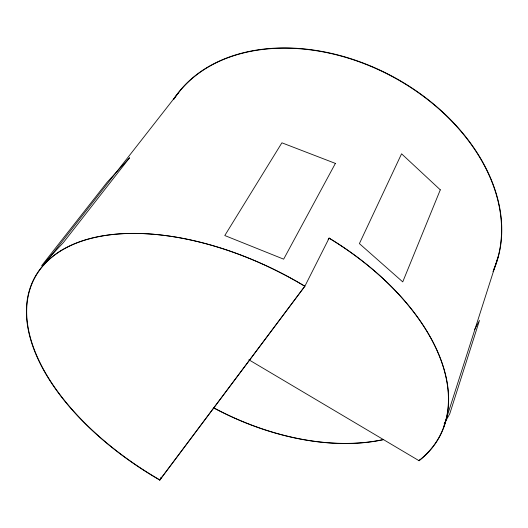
<?xml version="1.0" encoding="UTF-8"?>
<svg xmlns="http://www.w3.org/2000/svg" width="528" height="528" viewBox="0 0 528 528"><rect width="100%" height="100%" fill="white"/><g stroke="black" fill="none" stroke-linecap="round" stroke-linejoin="round"><path stroke-width="0.79" d="M443.731 426.947L498.049 256.984M248.84 359.759L419.093 460.739L419.351 459.954M304.834 286.229A220.48 119.948 27.9 0 0 40.075 269.544A220.48 119.948 27.9 0 0 159.852 479.906L304.834 286.229A220.73 120.067 27.9 0 0 39.818 269.491A220.73 120.067 27.9 0 0 159.746 480.077L304.874 286.216L329.142 238.102A211.636 123.928 27.9 0 1 419.093 460.739M474.553 329.69L479.477 320.423L449.731 413.879L444.127 423.852M159.746 480.077L160.519 478.658M160.908 477.946L161.291 477.239M159.852 479.906L161.033 477.734M328.106 239.501L329.142 238.102M43.58 265.241L178.82 92.334M383.711 439.613A203.273 126.826 27.9 0 1 214.414 408.309M173.329 99.66A181.764 131.393 27.9 0 1 392.759 76.54A181.764 131.393 27.9 0 1 492.98 271.682M173.639 99.515A181.592 131.254 27.9 0 1 391.703 76.276A181.592 131.254 27.9 0 1 493.555 269.947M329.076 238.174A211.405 123.803 27.9 0 1 418.942 460.561M383.414 439.52A203.062 126.694 27.9 0 1 213.701 407.801M440.293 189.836L402.739 281.886L359.39 243.613L401.57 153.806L440.293 189.836M335.392 163.409L283.655 259.162L224.789 235.534L281.899 142.811L335.392 163.409M129.518 157.852L63.439 242.491L41.653 265.709L106.979 182.431L129.518 157.852"/></g></svg>
